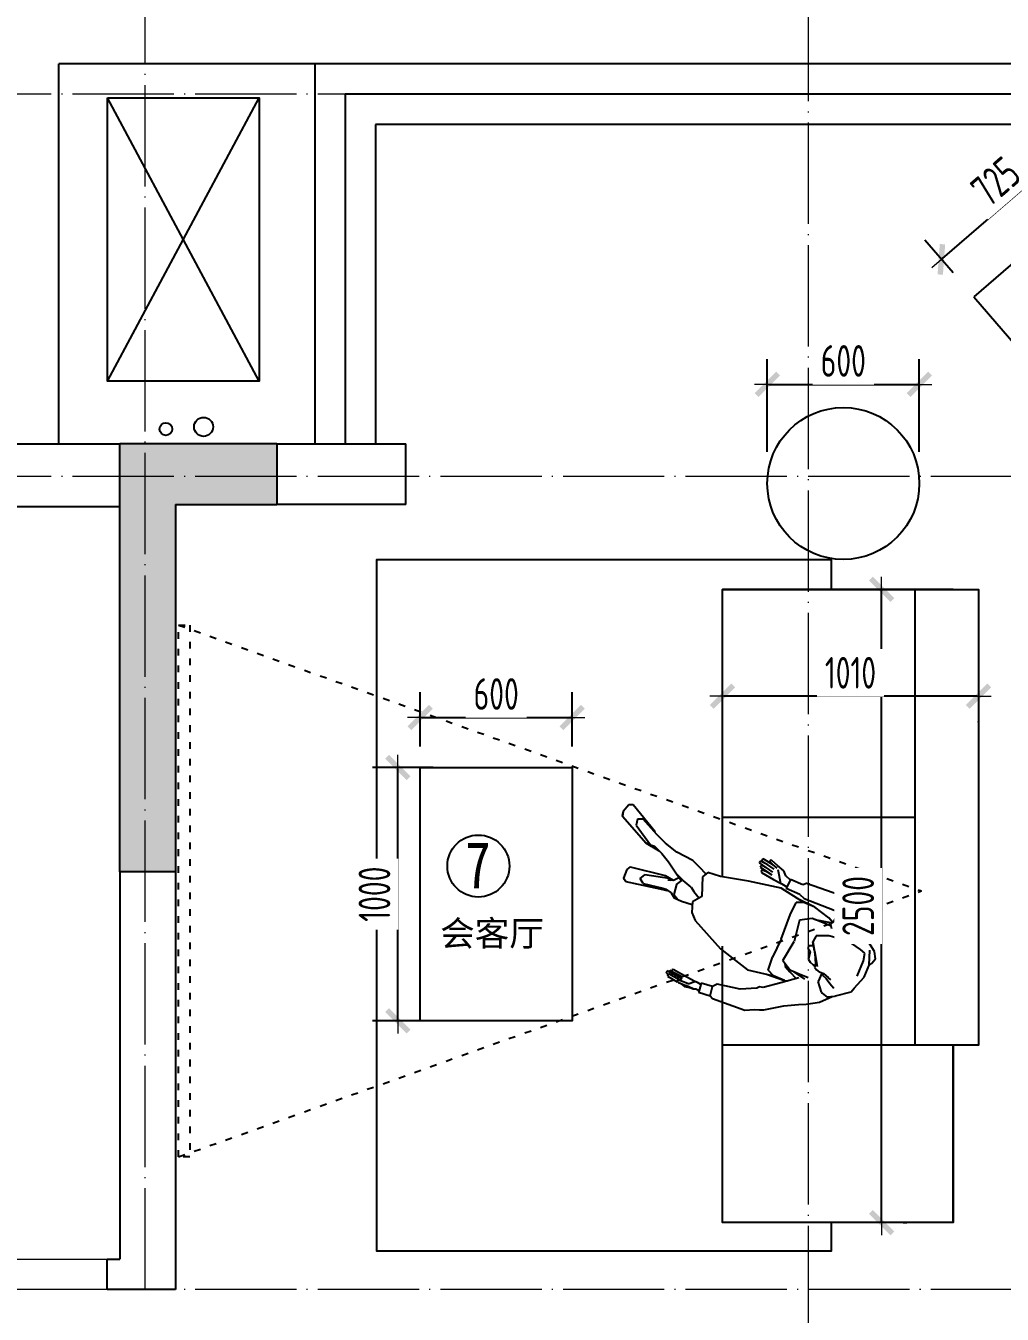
# Model space of a CAD drawing. Header units: inches. Extents: x -50945 to 250244, y -404780 to 18493.
# Drawn here: x 40670 to 44524, y -347703 to -342616 of the extents above; entities that cross this region are included whole.
import ezdxf

# ---------------------------------------------------------------- set-up
doc = ezdxf.new("R2010")
doc.units = ezdxf.units.IN
doc.header["$MEASUREMENT"] = 0
doc.linetypes.add('DOTE', pattern=[2.42, 2, -0.2, 0.02, -0.2])
doc.linetypes.add('iGo户型优化10', pattern=[30, 12, -18])
for name, color, linetype in [('D-ARCHI', 250, 'Continuous'), ('EVH 立面填充', 8, 'Continuous'), ('IBS-003-建筑窗框', 3, 'Continuous'), ('IBS-182-原建筑非承重墙', 150, 'Continuous'), ('IBS-200-原建筑承重墙柱', 200, 'Continuous'), ('IBS-63-原建筑窗', 63, 'Continuous'), ('IFF-51-活动家具', 51, 'Continuous'), ('iGo户型优化', 7, 'Continuous'), ('房间编号', 50, 'Continuous')]:
    doc.layers.add(name, color=color, linetype=linetype)
doc.layers.add('天棚材质标注', color=2, linetype='Continuous', lineweight=5)
doc.layers.add('门', color=65, linetype='Continuous', lineweight=13)
doc.styles.add('ARI', font='', dxfattribs={"width": 0.8, "height": 200})
doc.styles.add('HBA-DIMT', font='ARCHS.SHX', dxfattribs={"width": 0.8})
doc.styles.add('MtXpl_Arial_Unicode_', font='Arial Unicode.ttf')
doc.styles.get('ARI').set_extended_font_data('SimSun')
doc.dimstyles.new('HBA_40', dxfattribs={"dimscale": 50, "dimtxt": 2.5, "dimasz": 0.1, "dimexe": 2, "dimexo": 2.5, "dimgap": 0.6, "dimtad": 1, "dimdec": 0, "dimrnd": 5, "dimzin": 0, "dimtxsty": 'HBA-DIMT', "dimblk": 'HBA_DIMENSION_TICK', "dimblk1": 'HBA_DIMENSION_TICK', "dimblk2": 'HBA_DIMENSION_TICK', "dimcen": 0.125, "dimclrd": 44, "dimclre": 44, "dimclrt": 2, "dimadec": 0, "dimazin": 0, "dimtfac": 1, "dimtdec": 0, "dimtix": 1, "dimtmove": 1, "dimatfit": 3, "dimldrblk": 'HBA_Leader_Dot', "dimfxl": 0, "dimtvp": 1, "dimtfill": 1, "dimtolj": 1, "dimtzin": 0, "dimarcsym": 0})

# ---------------------------------------------------------------- blocks, each defined once
blk = doc.blocks.new('A$C0ACF2E9F')
at = {"layer": 'iGo户型优化', "color": 251}
for p, q in [((252.2, 1109.9), (307.7, 1129.8)), ((307.7, 1129.8), (359, 1129.8)), ((359, 1129.8), (414.6, 1109.9)), ((361.9, 1129.8), (370.4, 1137)), ((370.4, 1137), (391.8, 1142.7)), ((391.8, 1142.7), (416, 1128.4)), ((416, 1128.4), (433.1, 1104.2)), ((196.6, 1052.9), (233.7, 1104.2)), ((233.7, 1104.2), (252.2, 1109.9)), ((300.6, 1102.8), (366.2, 1102.8)), ((366.2, 1102.8), (396.1, 1095.6)), ((396.1, 1095.6), (403.2, 1074.3)), ((403.2, 1074.3), (411.8, 1034.4)), ((433.1, 1104.2), (470.2, 1052.9)), ((149, 1005), (188.2, 1042.2)), ((192.3, 1050.1), (178.9, 1024.7)), ((185.2, 1000.2), (178.9, 1024.7)), ((196.6, 1052.9), (192.3, 1050.1)), ((232.2, 1014.4), (222.3, 1035.8)), ((411.8, 1034.4), (410.3, 1011.6)), ((440.3, 1035.8), (430.3, 1014.4)), ((456.6, 1067.8), (459.4, 1067.8)), ((459.4, 1067.8), (549.1, 1035.4)), ((470.2, 1052.9), (474.4, 1050.1)), ((474.4, 1050.1), (495.8, 1025.8)), ((495.8, 1025.8), (481.6, 1000.2)), ((549.1, 1035.4), (566.9, 1013.6)), ((122, 958.6), (149, 1005)), ((188.1, 997.3), (185.2, 1000.2)), ((188.1, 997.3), (222.3, 968.8)), ((257.9, 968.8), (222.3, 968.8)), ((245.1, 993.1), (232.2, 1014.4)), ((252.2, 974.5), (245.1, 993.1)), ((247.9, 1011.6), (252.2, 998.8)), ((259.3, 977.4), (252.2, 998.8)), ((257.9, 968.8), (252.2, 974.5)), ((259.3, 977.4), (257.9, 968.8)), ((257.9, 968.8), (257.9, 958.9)), ((410.3, 1011.6), (404.6, 998.8)), ((404.6, 998.8), (404.6, 977.4)), ((404.6, 977.4), (407.5, 968.8)), ((411.8, 970.3), (407.5, 958.9)), ((407.5, 968.8), (407.5, 958.9)), ((444.5, 968.8), (411.2, 968.8)), ((414.6, 993.1), (411.8, 974.5)), ((411.8, 974.5), (411.8, 970.3)), ((430.3, 1014.4), (414.6, 977.4)), ((478.7, 997.3), (444.5, 968.8)), ((481.6, 1000.2), (478.7, 997.3)), ((566.9, 1013.6), (573.9, 983.6)), ((573.9, 983.6), (575, 955.6)), ((81.9, 879.8), (108.7, 931.8)), ((108.7, 931.8), (122, 958.6)), ((220.8, 926.1), (220.8, 887.6)), ((262.2, 944.6), (257.9, 958.9)), ((269.3, 933.2), (262.2, 944.6)), ((282.1, 931.8), (269.3, 933.2)), ((275, 924.7), (274, 932.7)), ((329.1, 909), (275, 941.8)), ((280.7, 910.4), (275, 924.7)), ((319.1, 914.7), (282.1, 931.8)), ((400.4, 927.5), (386.1, 891.9)), ((404.6, 938.9), (400.4, 927.5)), ((407.5, 958.9), (404.6, 938.9)), ((448.8, 927.5), (436, 937.5)), ((443.1, 931.8), (443.1, 887.6)), ((443.1, 862), (457.4, 930.4)), ((464.5, 934.6), (448.8, 927.5)), ((459.6, 932.4), (470.2, 911.8)), ((464.5, 934.6), (486.3, 936.8)), ((497.2, 938.9), (486.3, 936.8)), ((508.5, 944.4), (497.2, 938.9)), ((507.2, 919), (500.1, 940.3)), ((504.4, 792.2), (507.2, 919)), ((569.9, 917.5), (562.8, 777.9)), ((575, 955.6), (569.9, 917.5)), ((37, 813.5), (81.9, 879.8)), ((206.7, 891.5), (161, 834.9)), ((215.1, 850.6), (200.3, 883.6)), ((220.8, 862), (209.4, 914.7)), ((220.8, 887.6), (220.8, 862)), ((287.8, 900.5), (280.7, 910.4)), ((287.8, 900.5), (319.1, 894.8)), ((329.1, 909), (319.1, 914.7)), ((359, 889.1), (319.1, 914.7)), ((329.1, 880.5), (319.1, 894.8)), ((329.1, 909), (359, 889.1)), ((337.7, 880.5), (329.1, 880.5)), ((344.8, 894.8), (337.7, 880.5)), ((349.1, 894.8), (344.8, 894.8)), ((349.1, 894.8), (344.8, 894.8)), ((386.1, 891.9), (359, 889.1)), ((443.1, 887.6), (443.1, 862)), ((470.2, 911.8), (488.7, 843.5)), ((161, 834.9), (116.8, 776.5)), ((171, 769.4), (175.2, 843.5)), ((175.2, 843.5), (178.8, 857)), ((175.2, 843.5), (175.2, 796.4)), ((226.5, 824.9), (215.1, 850.6)), ((220.8, 862), (220.8, 850.6)), ((245.1, 807.8), (220.8, 850.6)), ((239.4, 819.2), (226.5, 824.9)), ((245.1, 807.8), (332, 820.7)), ((417.5, 807.8), (332, 820.7)), ((443.1, 850.6), (417.5, 807.8)), ((443.1, 862), (443.1, 850.6)), ((488.7, 843.5), (493, 769.4)), ((488.7, 843.5), (488.7, 796.4)), ((7.6, 744.3), (24.2, 777.9)), ((24.2, 777.9), (29.8, 797.2)), ((29.8, 797.2), (37, 813.5)), ((116.8, 776.5), (114, 762.2)), ((158.1, 692.4), (175.2, 796.4)), ((175.2, 796.4), (188.1, 769.4)), ((188.1, 769.4), (242.2, 765.1)), ((320.6, 769.4), (242.2, 765.1)), ((320.6, 769.4), (423.2, 765.1)), ((423.2, 765.1), (477.3, 769.4)), ((488.7, 796.4), (477.3, 769.4)), ((488.7, 796.4), (507.2, 692.4)), ((511.5, 770.8), (504.4, 792.2)), ((511.5, 770.8), (512.9, 711)), ((562.8, 777.9), (551.4, 766.5)), ((551.4, 766.5), (552.9, 713.3)), ((564.2, 790.7), (562.8, 777.9)), ((0, 608.4), (7.6, 744.3)), ((105.4, 755.1), (76.9, 695.3)), ((114, 762.2), (105.4, 755.1)), ((552.9, 713.3), (512.9, 711)), ((550, 713.8), (558.5, 691)), ((76.9, 695.3), (59.8, 604.1)), ((193.8, 562.8), (158.1, 692.4)), ((507.2, 692.4), (483, 562.8)), ((522.9, 688.2), (520, 711)), ((524.3, 682.5), (522.9, 688.2)), ((527.2, 651.1), (524.3, 682.5)), ((569.9, 652.5), (524.3, 682.5)), ((558.5, 691), (574.2, 675.3)), ((574.2, 675.3), (584.2, 645.4)), ((534.3, 597), (527.2, 651.1)), ((551.4, 584.2), (541.4, 638.3)), ((544.3, 621.2), (544.3, 597)), ((565.6, 574.2), (552.8, 636.9)), ((577, 579.9), (565.6, 636.9)), ((579.9, 626.9), (572.8, 646.8)), ((588.4, 608.4), (579.9, 626.9)), ((579.9, 625.5), (587, 582.7)), ((584.2, 645.4), (594.1, 616.9)), ((592.7, 611.2), (588.4, 608.4)), ((594.1, 616.9), (592.7, 611.2)), ((7.1, 595.6), (0, 608.4)), ((2.4, 547.6), (7.1, 595.6)), ((7.1, 595.6), (44.2, 589.9)), ((44.2, 589.9), (39.1, 544.7)), ((59.8, 604.1), (44.2, 589.9)), ((259.3, 427.4), (193.8, 562.8)), ((483, 562.8), (457.4, 453.1)), ((541.4, 592.7), (534.3, 597)), ((544.3, 597), (541.4, 592.7)), ((557.1, 584.2), (551.4, 584.2)), ((561.4, 587), (557.1, 584.2)), ((558.5, 605.5), (561.4, 587)), ((571.3, 574.2), (565.6, 574.2)), ((571.3, 608.4), (574.2, 578.5)), ((574.2, 578.5), (571.3, 574.2)), ((582.7, 579.9), (577, 579.9)), ((587, 582.7), (582.7, 579.9)), ((10, 547.1), (2.4, 547.6)), ((2.9, 488.7), (7.1, 512.9)), ((7.1, 522.9), (10, 532.9)), ((7.1, 522.9), (7.1, 491.5)), ((7.1, 493), (7.1, 522.9)), ((39.1, 544.7), (10, 547.1)), ((10, 532.9), (10, 547.1)), ((17.1, 497.2), (35.6, 518.6)), ((34, 545.1), (37, 530)), ((37, 530), (35.6, 518.6)), ((35.6, 518.6), (39.9, 483)), ((7.1, 467.3), (2.9, 488.7)), ((7.1, 460.2), (7.1, 491.5)), ((10, 453.1), (7.1, 460.2)), ((17.1, 473), (15.7, 454.5)), ((17.1, 497.2), (17.1, 473)), ((17.1, 471.6), (24.2, 410.3)), ((25.6, 468.7), (32.8, 401.8)), ((32.8, 467.3), (38.5, 410.3)), ((39.9, 483), (47, 421.7)), ((14.2, 410.3), (8.5, 454.5)), ((15.7, 454.5), (10, 453.1)), ((18.5, 410.3), (14.2, 410.3)), ((24.2, 410.3), (18.5, 410.3)), ((22.8, 401.8), (21.4, 410.3)), ((32.8, 410.3), (31.3, 410.3)), ((38.5, 410.3), (32.8, 410.3)), ((44.2, 418.9), (38.5, 418.9)), ((47, 421.7), (44.2, 418.9)), ((283.5, 403.2), (259.3, 427.4)), ((356.2, 416), (323.4, 389)), ((363.3, 379), (346.5, 408.1)), ((428.9, 389), (356.2, 416)), ((457.4, 453.1), (453.1, 401.8)), ((27.1, 401.8), (22.8, 401.8)), ((32.8, 401.8), (27.1, 401.8)), ((323.4, 389), (283.5, 403.2)), ((309.3, 348.1), (312.9, 392.7)), ((374.7, 361.9), (363.3, 379)), ((374.7, 361.9), (386.1, 323.4)), ((453.1, 401.8), (428.9, 389)), ((444.5, 397.5), (460.2, 363.3)), ((460.2, 363.3), (474.4, 329.1)), ((309.2, 333.4), (309.3, 348.1)), ((321.8, 310.3), (309.2, 333.4)), ((309.4, 317), (309.2, 333.4)), ((323.4, 297.8), (309.4, 317)), ((362.6, 304.7), (321.8, 310.3)), ((362.6, 304.7), (384.7, 319.1)), ((400.4, 289.2), (382.9, 318)), ((386.1, 323.4), (400.4, 289.2)), ((388.9, 308.3), (387.5, 302.1)), ((474.4, 329.1), (480.1, 257.9)), ((296.4, 115.4), (323.4, 262.2)), ((314.9, 182.4), (327.7, 260.7)), ((329.1, 273.6), (323.4, 297.8)), ((323.4, 262.2), (326.3, 279.3)), ((326.3, 279.3), (327.7, 280.7)), ((326.3, 279.3), (327.7, 280.7)), ((327.7, 260.7), (329.1, 273.6)), ((373.3, 269.3), (349.1, 175.2)), ((371.9, 287.8), (364.7, 266.4)), ((369.6, 281.1), (373.3, 269.3)), ((387.5, 302.1), (371.9, 287.8)), ((371.9, 287.8), (377.6, 252.2)), ((433.1, 242.2), (400.4, 289.2)), ((480.1, 257.9), (495.8, 202.3)), ((377.6, 252.2), (356.2, 111.1)), ((453.1, 205.2), (433.1, 242.2)), ((468.7, 166.7), (453.1, 205.2)), ((314.9, 182.4), (329.1, 163.8)), ((329.1, 163.8), (349.1, 175.2)), ((458.8, 188.1), (458.8, 190.9)), ((467.3, 132.5), (458.8, 188.1)), ((467.3, 151), (468.7, 166.7)), ((495.8, 202.3), (514.3, 158.1)), ((514.3, 158.1), (550, 85.5)), ((304.9, 102.6), (296.4, 115.4)), ((296.4, 115.4), (304.9, 102.6)), ((341.9, 101.2), (304.9, 102.6)), ((356.2, 109.7), (341.9, 101.2)), ((517.2, 68.4), (467.3, 151)), ((467.3, 151), (467.3, 132.5)), ((530, 4.3), (467.3, 132.5)), ((521.5, 148.2), (587, 27.1)), ((541.4, 64.1), (517.2, 68.4)), ((550, 85.5), (541.4, 64.1)), ((547.1, 0), (530, 4.3)), ((530, 4.3), (530, 2.9)), ((547.1, 0), (530, 2.9)), ((581.3, 11.4), (547.1, 0)), ((581.3, 11.4), (547.1, 0)), ((587, 27.1), (581.3, 11.4)), ((587, 25.6), (581.3, 11.4)), ((587, 27.1), (587, 25.6))]:
    blk.add_line(p, q, dxfattribs=at)
blk = doc.blocks.new('HBA_DIMENSION_TICK')
at = {"color": 0, "linetype": 'ByBlock'}
for p, q in [((-10, 0), (0, 0)), ((0, 0), (10, 0))]:
    blk.add_line(p, q, dxfattribs=at)
at = {"color": 50, "linetype": 'ByBlock'}
blk.add_solid([(-10, -7), (-7, -10), (7, 10), (10, 7)], dxfattribs=at)
blk = doc.blocks.new('*D463')
at = {"layer": 'Defpoints', "color": 0, "transparency": 16777216}
for p in [(44008.4, -344841.6, 0), (44048.3, -344841.6), (44008.4, -347341.6, 0)]:
    blk.add_point(p, dxfattribs=at)
at = {"layer": '天棚材质标注', "color": 44, "lineweight": -2, "transparency": 16777216}
for p, q in [((44048.3, -347336.6), (44048.3, -344846.6)), ((44133.4, -344841.6), (44148.3, -344841.6)), ((44133.4, -347341.6), (44148.3, -347341.6))]:
    blk.add_line(p, q, dxfattribs=at)
at = {"layer": '天棚材质标注', "color": 44, "lineweight": -2, "transparency": 16777216, "xscale": 5, "yscale": 5, "zscale": 5}
for p, rotation in [((44048.3, -344841.6), 90), ((44048.3, -347341.6), 270)]:
    blk.add_blockref('HBA_DIMENSION_TICK', p, dxfattribs=dict(at, rotation=rotation))
at = {"layer": '天棚材质标注', "color": 2, "transparency": 16777216, "insert": (43955.8, -346091.6), "char_height": 125, "attachment_point": 5, "rotation": 90, "style": 'HBA-DIMT', "bg_fill": 3, "box_fill_scale": 1.25, "bg_fill_color": 256, "bg_fill_true_color": 13158600, "bg_fill_transparency": 0}
blk.add_mtext('\\A1;2500', dxfattribs=at)
blk = doc.blocks.new('HBA_Leader_Dot')
at = {"color": 0, "linetype": 'ByBlock'}
blk.add_line((-5, 0), (-10, 0), dxfattribs=at)
at = {"color": 0, "linetype": 'ByBlock', "const_width": 5}
blk.add_lwpolyline([(-2.5, 0, 1), (2.5, 0, 1)], format="xyb", close=True, dxfattribs=at)
blk = doc.blocks.new('*D464')
at = {"layer": 'Defpoints', "color": 0, "transparency": 16777216}
for p in [(43420.5, -345240.2, 0), (44430.5, -345240.2, 0), (43420.5, -345263.3)]:
    blk.add_point(p, dxfattribs=at)
at = {"layer": '天棚材质标注', "color": 44, "lineweight": -2, "transparency": 16777216}
for p, q in [((44425.5, -345263.3), (43425.5, -345263.3)), ((43420.5, -345365.2), (43420.5, -345363.3)), ((44430.5, -345365.2), (44430.5, -345363.3))]:
    blk.add_line(p, q, dxfattribs=at)
at = {"layer": '天棚材质标注', "color": 44, "lineweight": -2, "transparency": 16777216, "xscale": 5, "yscale": 5, "zscale": 5, "rotation": 180}
blk.add_blockref('HBA_DIMENSION_TICK', (43420.5, -345263.3), dxfattribs=at)
at = {"layer": '天棚材质标注', "color": 44, "lineweight": -2, "transparency": 16777216, "xscale": 5, "yscale": 5, "zscale": 5}
blk.add_blockref('HBA_DIMENSION_TICK', (44430.5, -345263.3), dxfattribs=at)
at = {"layer": '天棚材质标注', "color": 2, "transparency": 16777216, "insert": (43925.5, -345170.8), "char_height": 125, "attachment_point": 5, "style": 'HBA-DIMT', "bg_fill": 3, "box_fill_scale": 1.25, "bg_fill_color": 256, "bg_fill_true_color": 13158600, "bg_fill_transparency": 0}
blk.add_mtext('\\A1;1010', dxfattribs=at)
blk = doc.blocks.new('*D465')
at = {"layer": 'Defpoints', "color": 0, "transparency": 16777216}
for p in [(42138.7, -345544.9), (42402.7, -345544.9), (42402.7, -346544.9)]:
    blk.add_point(p, dxfattribs=at)
at = {"layer": '天棚材质标注', "color": 44, "lineweight": -2, "transparency": 16777216}
for p, q in [((42277.7, -345544.9), (42038.7, -345544.9)), ((42138.7, -346539.9), (42138.7, -345549.9)), ((42277.7, -346544.9), (42038.7, -346544.9))]:
    blk.add_line(p, q, dxfattribs=at)
at = {"layer": '天棚材质标注', "color": 44, "lineweight": -2, "transparency": 16777216, "xscale": 5, "yscale": 5, "zscale": 5}
for p, rotation in [((42138.7, -345544.9), 90), ((42138.7, -346544.9), 270)]:
    blk.add_blockref('HBA_DIMENSION_TICK', p, dxfattribs=dict(at, rotation=rotation))
at = {"layer": '天棚材质标注', "color": 2, "transparency": 16777216, "insert": (42046.2, -346044.9), "char_height": 125, "attachment_point": 5, "rotation": 90, "style": 'HBA-DIMT', "bg_fill": 3, "box_fill_scale": 1.25, "bg_fill_color": 256, "bg_fill_true_color": 13158600, "bg_fill_transparency": 0}
blk.add_mtext('\\A1;1000', dxfattribs=at)
blk = doc.blocks.new('*D466')
at = {"layer": 'Defpoints', "color": 0, "transparency": 16777216}
for p in [(42826.8, -345347.1), (42226.8, -345587.4), (42826.8, -345587.4)]:
    blk.add_point(p, dxfattribs=at)
at = {"layer": '天棚材质标注', "color": 44, "lineweight": -2, "transparency": 16777216}
for p, q in [((42226.8, -345462.4), (42226.8, -345247.1)), ((42826.8, -345462.4), (42826.8, -345247.1)), ((42231.8, -345347.1), (42821.8, -345347.1))]:
    blk.add_line(p, q, dxfattribs=at)
at = {"layer": '天棚材质标注', "color": 44, "lineweight": -2, "transparency": 16777216, "xscale": 5, "yscale": 5, "zscale": 5, "rotation": 180}
blk.add_blockref('HBA_DIMENSION_TICK', (42226.8, -345347.1), dxfattribs=at)
at = {"layer": '天棚材质标注', "color": 44, "lineweight": -2, "transparency": 16777216, "xscale": 5, "yscale": 5, "zscale": 5}
blk.add_blockref('HBA_DIMENSION_TICK', (42826.8, -345347.1), dxfattribs=at)
at = {"layer": '天棚材质标注', "color": 2, "transparency": 16777216, "insert": (42526.8, -345254.6), "char_height": 125, "attachment_point": 5, "style": 'HBA-DIMT', "bg_fill": 3, "box_fill_scale": 1.25, "bg_fill_color": 256, "bg_fill_true_color": 13158600, "bg_fill_transparency": 0}
blk.add_mtext('\\A1;600', dxfattribs=at)
blk = doc.blocks.new('*D467')
at = {"layer": 'Defpoints', "color": 0, "transparency": 16777216}
for p in [(44197.1, -344032), (43597.1, -344423.3), (44197.1, -344423.3)]:
    blk.add_point(p, dxfattribs=at)
at = {"layer": '天棚材质标注', "color": 44, "lineweight": -2, "transparency": 16777216}
for p, q in [((43597.1, -344298.3), (43597.1, -343932)), ((44197.1, -344298.3), (44197.1, -343932)), ((43602.1, -344032), (44192.1, -344032))]:
    blk.add_line(p, q, dxfattribs=at)
at = {"layer": '天棚材质标注', "color": 44, "lineweight": -2, "transparency": 16777216, "xscale": 5, "yscale": 5, "zscale": 5, "rotation": 180}
blk.add_blockref('HBA_DIMENSION_TICK', (43597.1, -344032), dxfattribs=at)
at = {"layer": '天棚材质标注', "color": 44, "lineweight": -2, "transparency": 16777216, "xscale": 5, "yscale": 5, "zscale": 5}
blk.add_blockref('HBA_DIMENSION_TICK', (44197.1, -344032), dxfattribs=at)
at = {"layer": '天棚材质标注', "color": 2, "transparency": 16777216, "insert": (43897.1, -343939.5), "char_height": 125, "attachment_point": 5, "style": 'HBA-DIMT', "bg_fill": 3, "box_fill_scale": 1.25, "bg_fill_color": 256, "bg_fill_true_color": 13158600, "bg_fill_transparency": 0}
blk.add_mtext('\\A1;600', dxfattribs=at)
blk = doc.blocks.new('*D469')
at = {"layer": 'Defpoints', "color": 0, "transparency": 16777216}
for p in [(44834.6, -343063.4), (44962.3, -343211.2), (44411.9, -343686.6)]:
    blk.add_point(p, dxfattribs=at)
at = {"layer": '天棚材质标注', "color": 44, "lineweight": -2, "transparency": 16777216}
for p, q in [((44880.5, -343116.7), (44769.2, -342987.7)), ((44288, -343535.5), (44830.8, -343066.7)), ((44330.2, -343592), (44218.9, -343463.1))]:
    blk.add_line(p, q, dxfattribs=at)
at = {"layer": '天棚材质标注', "color": 44, "lineweight": -2, "transparency": 16777216, "xscale": 5, "yscale": 5, "zscale": 5}
for p, rotation in [((44834.6, -343063.4), 40.81928840648947), ((44284.2, -343538.7), 220.8192884064895)]:
    blk.add_blockref('HBA_DIMENSION_TICK', p, dxfattribs=dict(at, rotation=rotation))
at = {"layer": '天棚材质标注', "color": 2, "transparency": 16777216, "insert": (44498.9, -343231.1), "char_height": 125, "attachment_point": 5, "rotation": 40.8193, "style": 'HBA-DIMT', "bg_fill": 3, "box_fill_scale": 1.25, "bg_fill_color": 256, "bg_fill_true_color": 13158600, "bg_fill_transparency": 0}
blk.add_mtext('\\A1;725', dxfattribs=at)

msp = doc.modelspace()

# ---------------------------------------------------------------- hatches: boundary and pattern name
at = {"layer": 'EVH 立面填充'}
h = msp.add_hatch(color=256, dxfattribs=at)
h.dxf.hatch_style = 1
h.paths.add_polyline_path([(41260.5, -344506.29), (41660.5, -344506.29), (41660.5, -344266.29), (41040.5, -344266.29), (41040.5, -345956.29), (41260.5, -345956.29)])

# ---------------------------------------------------------------- linework, layer by layer
at = {"layer": 'D-ARCHI', "color": 251, "linetype": 'DOTE', "lineweight": 5, "ltscale": 200}
for p, q in [((41140.5, -347606.29), (41140.5, -340066.05)), ((43760.2, -355014.62), (43760.2, -340066.05)), ((52870.5, -342886.05), (32543.24, -342886.05)), ((52870.5, -344396.29), (32530.5, -344396.29)), ((52870.5, -347606.29), (32543.24, -347606.29))]:
    msp.add_line(p, q, dxfattribs=at)
at = {"layer": 'IBS-003-建筑窗框', "color": 251, "ltscale": 10}
for p, q in [((47350.5, -342766.05), (41810.5, -342766.05)), ((41810.5, -342766.05), (41810.5, -344266.29)), ((47120.5, -343006.05), (42050.5, -343006.05)), ((42050.5, -343006.05), (42050.5, -344266.29))]:
    msp.add_line(p, q, dxfattribs=at)
at = {"layer": 'IBS-182-原建筑非承重墙'}
for p, q in [((40800.5, -344266.29), (40800.5, -342766.05)), ((41810.5, -342766.05), (40800.5, -342766.05)), ((40992.57, -344019.95), (41590.68, -342901.16)), ((41590.68, -344019.95), (40992.57, -342901.16)), ((40630.5, -344266.29), (41040.5, -344266.29)), ((41660.5, -344266.29), (42170.5, -344266.29)), ((42170.5, -344506.29), (42170.5, -344266.29)), ((41040.5, -344516.29), (40630.5, -344516.29)), ((42170.5, -344506.29), (41660.5, -344506.29)), ((41040.5, -345956.29), (41040.5, -347486.29)), ((41260.5, -345956.29), (41260.5, -347606.29)), ((40990.5, -347606.29), (40990.5, -347486.29)), ((40990.5, -347486.29), (41040.5, -347486.29)), ((41260.5, -347606.29), (40990.5, -347606.29))]:
    msp.add_line(p, q, dxfattribs=at)
msp.add_lwpolyline([(40992.57, -342901.16), (41590.68, -342901.16), (41590.68, -344019.95), (40992.57, -344019.95)], close=True, dxfattribs=at)
for centre, radius in [((41222.72, -344208.38), 25), ((41371.68, -344199.81), 37.5)]:
    msp.add_circle(centre, radius, dxfattribs=at)
at = {"layer": 'IBS-200-原建筑承重墙柱', "ltscale": 0.02}
for p, q in [((41040.5, -345956.29), (41040.5, -344266.29)), ((41660.5, -344266.29), (41040.5, -344266.29)), ((41660.5, -344266.29), (41660.5, -344506.29)), ((41260.5, -344506.29), (41260.5, -345956.29)), ((41260.5, -344506.29), (41660.5, -344506.29)), ((41260.5, -345956.29), (41040.5, -345956.29))]:
    msp.add_line(p, q, dxfattribs=at)
at = {"layer": 'IBS-63-原建筑窗'}
for p, q in [((47240.5, -342886.05), (41930.5, -342886.05)), ((41930.5, -342886.05), (41930.5, -344266.29))]:
    msp.add_line(p, q, dxfattribs=at)
at = {"layer": 'IFF-51-活动家具'}
for p, q in [((44330.5, -344841.57, 0), (43420.5, -344841.57, 0)), ((44180.5, -346641.57, 0), (44180.5, -344841.57, 0)), ((44180.5, -345741.57, 0), (43420.5, -345741.57, 0)), ((44330.5, -346641.57, 0), (43420.5, -346641.57, 0)), ((44330.5, -347341.57, 0), (44330.5, -346641.57, 0))]:
    msp.add_line(p, q, dxfattribs=at)
for points in [[(44411.94, -343686.59), (44950.66, -344310.27), (45500.97, -343834.93), (44962.25, -343211.25)], [(42226.77, -345544.9), (42826.77, -345544.9), (42826.77, -346544.9), (42226.77, -346544.9)]]:
    msp.add_lwpolyline(points, close=True, dxfattribs=at)
msp.add_lwpolyline([(43849.1, -347341.57), (43849.1, -347454.82), (42055.22, -347454.82), (42055.22, -344723.45), (43849.1, -344723.45), (43849.1, -344841.57)], dxfattribs=at)
at = {"layer": 'IFF-51-活动家具', "elevation": 0}
for points in [[(43420.5, -345976.77), (43420.5, -344841.57), (44330.5, -344841.57)], [(44330.5, -344841.57), (44430.5, -344841.57), (44430.5, -346641.57), (44330.5, -346641.57)], [(44330.5, -347341.57), (43420.5, -347341.57), (43420.5, -346250.15)], [(44330.5, -346641.57), (44330.5, -347341.57), (44075.5, -347341.57)]]:
    msp.add_lwpolyline(points, dxfattribs=at)
at = {"layer": 'IFF-51-活动家具'}
msp.add_circle((43897.11, -344423.3), 300, dxfattribs=at)
at = {"layer": 'iGo户型优化', "color": 251, "linetype": 'iGo户型优化10', "ltscale": 2.2}
for p in [(41272.29, -344982.26), (41272.29, -347082.26)]:
    msp.add_line(p, (44205.94, -346032.26), dxfattribs=at)
msp.add_lwpolyline([(41272.29, -344982.26), (41317.29, -344982.26), (41317.29, -347082.26), (41272.29, -347082.26)], close=True, dxfattribs=at)
at = {"layer": '房间编号'}
msp.add_circle((42456.39, -345933.82), 122.5, dxfattribs=at)
at = {"layer": '门', "color": 8, "lineweight": 5}
msp.add_lwpolyline([(40150.5, -347486.29), (40990.5, -347486.29), (40990.5, -347606.29), (40150.5, -347606.29)], close=True, dxfattribs=at)

# ---------------------------------------------------------------- block references
at = {"layer": 'IFF-51-活动家具', "xscale": -1, "rotation": 247.507696688802}
msp.add_blockref('A$C0ACF2E9F', (42818.1, -346224.55, 0), dxfattribs=at)

# ---------------------------------------------------------------- texts
at = {"layer": '房间编号', "color": 8, "style": 'MtXpl_Arial_Unicode_'}
msp.add_text('会客厅', height=100, dxfattribs=at).set_placement((42305.78, -346249.58))
at = {"layer": '房间编号', "insert": (42504.41, -345838.12), "char_height": 183.75, "width": 2606.4647, "attachment_point": 3, "style": 'ARI'}
msp.add_mtext('7', dxfattribs=at)

# ---------------------------------------------------------------- next in the draw order: dimensions: what is measured, and where the dimension line sits
at = {"layer": '天棚材质标注', "color": 6}
dim = msp.add_aligned_dim(p1=(44411.94, -343686.59), p2=(44962.25, -343211.25), distance=195.36, dimstyle='HBA_40', dxfattribs=at)
dim.commit()
dim.dimension.update_dxf_attribs({"geometry": '*D469', "text_midpoint": (44498.93, -343231.08)})
dim = msp.add_linear_dim(base=(44197.11, -344032.04), p1=(43597.11, -344423.3), p2=(44197.11, -344423.3), dimstyle='HBA_40', dxfattribs=at)
dim.commit()
dim.dimension.update_dxf_attribs({"geometry": '*D467', "text_midpoint": (43897.11, -343939.54)})
for base, p1, p2, picture, middle in [((44048.32, -344841.57), (44008.41, -347341.57, 0), (44008.41, -344841.57, 0), '*D463', (43955.82, -346091.57)), ((42138.7, -345544.9), (42402.67, -346544.9), (42402.67, -345544.9), '*D465', (42046.2, -346044.9))]:
    dim = msp.add_linear_dim(base=base, p1=p1, p2=p2, angle=90, dimstyle='HBA_40', dxfattribs=at)
    dim.commit()
    dim.dimension.update_dxf_attribs({"geometry": picture, "text_midpoint": middle})

# ---------------------------------------------------------------- next in the draw order: dimensions: what is measured, and where the dimension line sits
for base, p1, p2, picture, middle in [((43420.5, -345263.34), (44430.5, -345240.2, 0), (43420.5, -345240.2, 0), '*D464', (43925.5, -345170.84)), ((42826.77, -345347.06), (42226.77, -345587.42), (42826.77, -345587.42), '*D466', (42526.77, -345254.56))]:
    dim = msp.add_linear_dim(base=base, p1=p1, p2=p2, dimstyle='HBA_40', dxfattribs=at)
    dim.commit()
    dim.dimension.update_dxf_attribs({"geometry": picture, "text_midpoint": middle})

doc.saveas('drawing.dxf')
